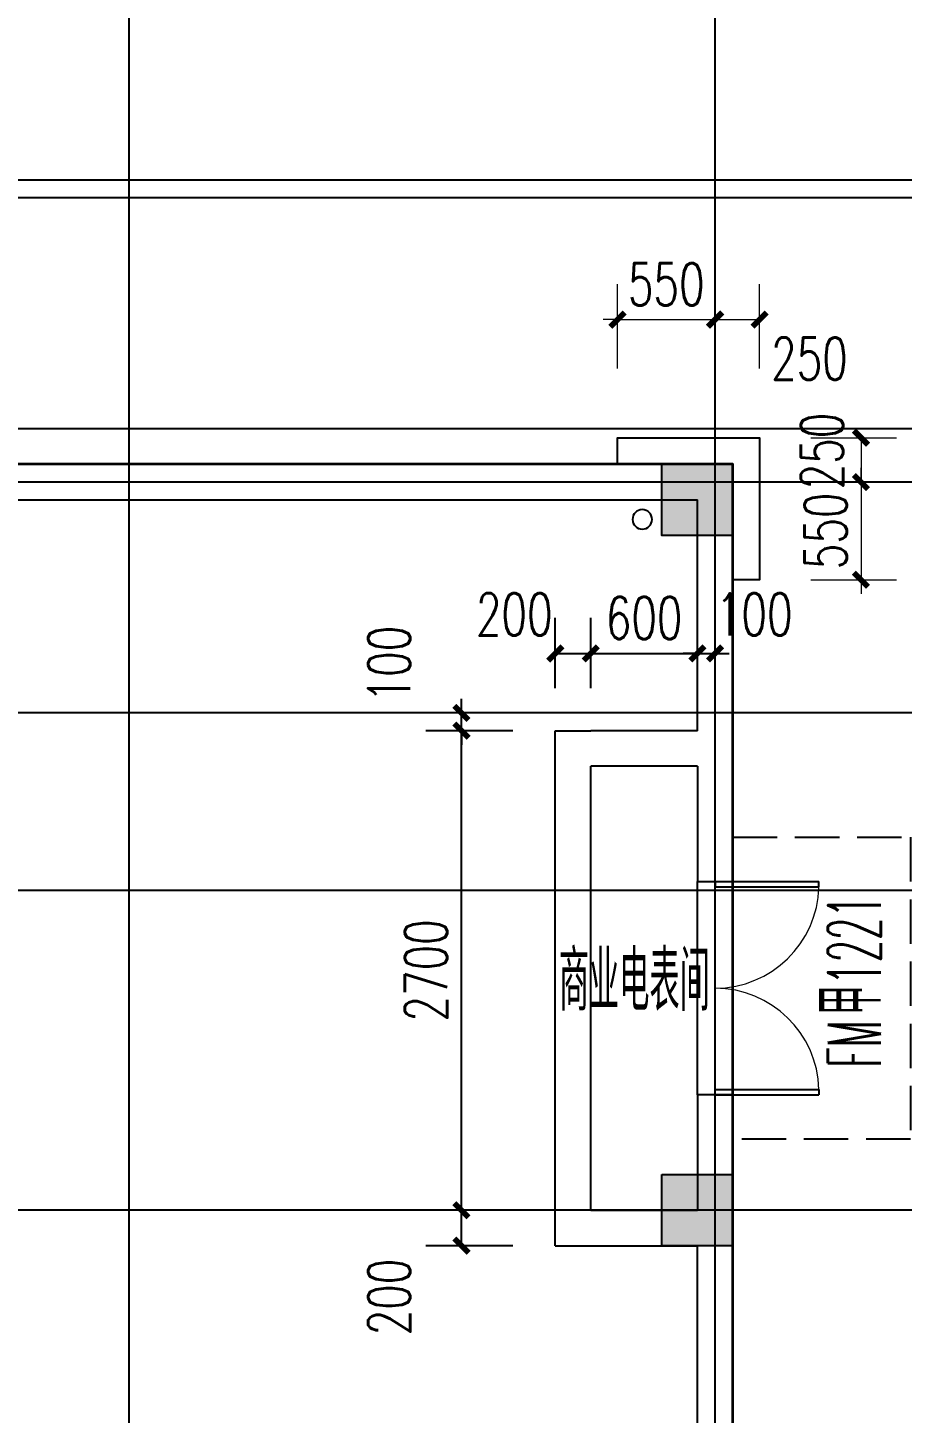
# Model space of a CAD drawing. Extents: x -59851 to 653804, y -249523 to 437614.
# Drawn here: x 10515 to 15441, y 198845 to 206647 of the extents above; entities that cross this region are included whole.
import ezdxf

# ---------------------------------------------------------------- set-up
doc = ezdxf.new("R2010")
doc.units = 0
doc.header["$LTSCALE"] = 1000
doc.header["$MEASUREMENT"] = 0
doc.linetypes.add('DASH', pattern=[0.35, 0.25, -0.1])
doc.layers.add('33计全面积外廓线', color=21, linetype='Continuous', lineweight=35)
doc.layers.add('A-第四道尺寸线(线脚尺寸)', color=105, linetype='Continuous', lineweight=5)
for name, color, linetype in [('_S-YS(雨水管)', 3, 'Continuous'), ('A-Above', 5, 'DASH'), ('A-第三道尺寸线', 105, 'Continuous'), ('DOOR_FIRE', 4, 'Continuous'), ('DOOR_FIRE_TEXT', 7, 'Continuous'), ('DOTE', 16, 'Continuous'), ('PUB_HATCH', 8, 'Continuous'), ('PUB_TEXT', 7, 'Continuous'), ('WALL', 2, 'Continuous'), ('剪力墙', 6, 'Continuous')]:
    doc.layers.add(name, color=color, linetype=linetype)
doc.styles.add('_TCH_DIM_T3', font='SIMPLEX.shx', dxfattribs={"width": 0.705882, "bigfont": 'GBCBIG.shx'})
doc.styles.add('_TCH_WINDOW', font='SIMPLEX.shx', dxfattribs={"width": 0.7, "height": 3.5, "bigfont": 'GBCBIG.shx'})
doc.styles.get("Standard").update_dxf_attribs({"font": 'gbenor.shx', "width": 0.7, "bigfont": 'gbcbig.shx'})
doc.dimstyles.new('_TCH_ARCH&&80', dxfattribs={"dimtxt": 238, "dimasz": 80, "dimexe": 200, "dimexo": 240, "dimgap": 80, "dimtad": 1, "dimdec": 0, "dimzin": 0, "dimdsep": 46, "dimtxsty": '_TCH_DIM_T3', "dimblk": 'ARCHTICK', "dimcen": 0.09, "dimclrt": 7, "dimazin": 2, "dimtfac": 1, "dimtdec": 0, "dimtix": 1, "dimtmove": 2, "dimatfit": 3, "dimfxl": 0, "dimtolj": 1, "dimtzin": 0, "dimarcsym": 0})

# ---------------------------------------------------------------- blocks, each defined once
blk = doc.blocks.new('shoucengjianliqiang0505')
at = {"layer": 'PUB_HATCH'}
h = blk.add_hatch(color=256, dxfattribs=at)
h.dxf.hatch_style = 1
h.paths.add_polyline_path([(-14847.5, 486543.5), (-14447.5, 486543.5), (-14447.5, 486143.5), (-14847.5, 486143.5)])
h.paths.add_polyline_path([(-8747.5, 486543.5), (-8347.5, 486543.5), (-8347.5, 486143.5), (-8747.5, 486143.5)])
h.paths.add_polyline_path([(-8747.5, 490543.5), (-8347.5, 490543.5), (-8347.5, 490143.5), (-8747.5, 490143.5)])
h.paths.add_polyline_path([(-14847.5, 490543.5), (-14447.5, 490543.5), (-14447.5, 490143.5), (-14847.5, 490143.5)])
h.paths.add_polyline_path([(-14847.5, 482143.5), (-14447.5, 482143.5), (-14447.5, 481743.5), (-14847.5, 481743.5)])
h.paths.add_polyline_path([(-8747.5, 482143.5), (-8347.5, 482143.5), (-8347.5, 481743.5), (-8747.5, 481743.5)])
h.paths.add_polyline_path([(-46847.5, 497943.5), (-46447.5, 497943.5), (-46447.5, 497543.5), (-46847.5, 497543.5)])
h.paths.add_polyline_path([(-46847.5, 501743.5), (-46447.5, 501743.5), (-46447.5, 501343.5), (-46847.5, 501343.5)])
h.paths.add_polyline_path([(-53547.5, 501742.2), (-53147.5, 501742.2), (-53147.5, 501342.2), (-53547.5, 501342.2)])
h.paths.add_polyline_path([(-63047.5, 504093.5), (-63047.5, 504343.5), (-63647.5, 504343.5), (-63647.5, 502543.5), (-63847.5, 502543.5), (-63847.5, 502293.5), (-63397.5, 502293.5), (-63397.5, 504093.5)])
h.paths.add_polyline_path([(-37147.5, 500843.5), (-35547.5, 500843.5), (-35547.5, 497943.5), (-37147.5, 497943.5), (-37147.5, 498143.5), (-35747.5, 498143.5), (-35747.5, 500643.5), (-37147.5, 500643.5)])
h.paths.add_polyline_path([(-29697.5, 483743.5), (-29697.5, 484993.5), (-29447.5, 484993.5), (-29447.5, 483343.5), (-30047.5, 483343.5), (-30047.5, 483743.5)])
h.paths.add_polyline_path([(-33047.5, 484993.5), (-32797.5, 484993.5), (-32797.5, 483743.5), (-32447.5, 483743.5), (-32447.5, 483343.5), (-33047.5, 483343.5)])
h.paths.add_polyline_path([(-36497.5, 483743.5), (-36497.5, 484993.5), (-36247.5, 484993.5), (-36247.5, 483343.5), (-36847.5, 483343.5), (-36847.5, 483743.5)])
h.paths.add_polyline_path([(-43247.5, 484993.5), (-42997.5, 484993.5), (-42997.5, 483743.5), (-42647.5, 483743.5), (-42647.5, 483343.5), (-43247.5, 483343.5)])
h.paths.add_polyline_path([(-50097.5, 483743.5), (-50097.5, 484993.5), (-49847.5, 484993.5), (-49847.5, 483343.5), (-50447.5, 483343.5), (-50447.5, 483743.5)])
h.paths.add_polyline_path([(-56847.5, 484993.5), (-56597.5, 484993.5), (-56597.5, 483743.5), (-56247.5, 483743.5), (-56247.5, 483343.5), (-56847.5, 483343.5)])
h.paths.add_polyline_path([(-63697.5, 485843.5), (-63447.5, 485843.5), (-63447.5, 483343.5), (-64047.5, 483343.5), (-64047.5, 483743.5), (-63697.5, 483743.5)])
h.paths.add_polyline_path([(-54647.5, 492143.5), (-54047.5, 492143.5), (-54047.5, 492543.5), (-54647.5, 492543.5)])
h.paths.add_polyline_path([(-52647.5, 492543.5), (-52047.5, 492543.5), (-52047.5, 492143.5), (-52647.5, 492143.5)])
h.paths.add_polyline_path([(-39047.5, 492543.5), (-38447.5, 492543.5), (-38447.5, 492143.5), (-39047.5, 492143.5)])
h.paths.add_polyline_path([(-45347.5, 495843.5), (-44747.5, 495843.5), (-44747.5, 496243.5), (-45347.5, 496243.5)])
h.paths.add_polyline_path([(-55847.5, 497943.5), (-55247.5, 497943.5), (-55247.5, 497543.5), (-55847.5, 497543.5)])
h.paths.add_polyline_path([(-55847.5, 495843.5), (-55247.5, 495843.5), (-55247.5, 496243.5), (-55847.5, 496243.5)])
h.paths.add_polyline_path([(-60247.5, 495843.5), (-59647.5, 495843.5), (-59647.5, 496243.5), (-60247.5, 496243.5)])
h.paths.add_polyline_path([(-21247.5, 500843.5), (-21247.5, 499443.5), (-21497.5, 499443.5), (-21497.5, 499843.5), (-21847.5, 499843.5), (-21847.5, 500093.5), (-21497.5, 500093.5), (-21497.5, 500843.5)])
h.paths.add_polyline_path([(-42947.5, 497543.5), (-42547.5, 497543.5), (-42547.5, 498143.5), (-42747.5, 498143.5), (-42747.5, 500643.5), (-42147.5, 500643.5), (-42147.5, 500843.5), (-42947.5, 500843.5), (-42947.5, 497943.5)])
h.paths.add_polyline_path([(-21247.5, 496143.5), (-21247.5, 496743.5), (-21497.5, 496743.5), (-21497.5, 496393.5), (-22897.5, 496393.5), (-22897.5, 496143.5), (-22097.5, 496143.5), (-22097.5, 496043.5), (-21847.5, 496043.5), (-21847.5, 496143.5)])
h.paths.add_polyline_path([(-30847.5, 497543.5), (-30847.5, 497943.5), (-32297.5, 497943.5), (-32297.5, 498143.5), (-30647.5, 498143.5), (-30647.5, 497743.5), (-30247.5, 497743.5), (-30247.5, 497543.5)])
h.paths.add_polyline_path([(-18847.5, 489093.5), (-18847.5, 487443.5), (-19097.5, 487443.5), (-19097.5, 487993.5), (-19447.5, 487993.5), (-19447.5, 488243.5), (-19097.5, 488243.5), (-19097.5, 489093.5)])
h.paths.add_polyline_path([(-60022.5, 489043.5), (-60272.5, 489043.5), (-60272.5, 491443.5), (-60022.5, 491443.5), (-60022.5, 489243.5)])
h.paths.add_polyline_path([(-28347.5, 499193.5), (-28347.5, 497543.5), (-28747.5, 497543.5), (-28747.5, 497743.5), (-28547.5, 497743.5), (-28547.5, 499193.5)])
h.paths.add_polyline_path([(-41147.5, 492343.5), (-40447.5, 492343.5), (-40447.5, 490693.5), (-40697.5, 490693.5), (-40697.5, 492093.5), (-41147.5, 492093.5)])
h.paths.add_polyline_path([(-30847.5, 500643.5), (-31347.5, 500643.5), (-31347.5, 503643.5), (-28347.5, 503643.5), (-28347.5, 501443.5), (-28707.5, 501443.5), (-28707.5, 501643.5), (-28547.5, 501643.5), (-28547.5, 503443.5), (-31147.5, 503443.5), (-31147.5, 501643.5), (-30747.5, 501643.5), (-30747.5, 501443.5), (-31147.5, 501443.5), (-31147.5, 500943.5), (-30647.5, 500943.5), (-30647.5, 500643.5)])
h.paths.add_polyline_path([(-42947.5, 495543.5), (-42947.5, 496243.5), (-40447.5, 496243.5), (-40447.5, 493743.5), (-42947.5, 493743.5), (-42947.5, 494443.5), (-42747.5, 494443.5), (-42747.5, 493943.5), (-40647.5, 493943.5), (-40647.5, 496043.5), (-42747.5, 496043.5), (-42747.5, 495543.5)])
h.paths.add_polyline_path([(-21247.5, 502643.5), (-21247.5, 503643.5), (-22897.5, 503643.5), (-22897.5, 503393.5), (-21497.5, 503393.5), (-21497.5, 502643.5)])
h.paths.add_polyline_path([(-22747.5, 492143.5), (-23247.5, 492143.5), (-23247.5, 490493.5), (-22997.5, 490493.5), (-22997.5, 491893.5), (-22747.5, 491893.5)])
h.paths.add_polyline_path([(-22672.5, 488243.5), (-22422.5, 488243.5), (-22422.5, 485743.5), (-22672.5, 485743.5), (-22672.5, 488043.5)])
h.paths.add_polyline_path([(-21847.5, 493643.5), (-21847.5, 493043.5), (-23497.5, 493043.5), (-23497.5, 493293.5), (-22097.5, 493293.5), (-22097.5, 493643.5)])
h.paths.add_polyline_path([(-18847.5, 491543.5), (-18847.5, 492143.5), (-20497.5, 492143.5), (-20497.5, 491893.5), (-19097.5, 491893.5), (-19097.5, 491543.5)])
h.paths.add_polyline_path([(-18847.5, 482443.5), (-18847.5, 481743.5), (-20497.5, 481743.5), (-20497.5, 481993.5), (-19097.5, 481993.5), (-19097.5, 482443.5)])
h.paths.add_polyline_path([(-22047.5, 481743.5), (-22497.5, 481743.5), (-22697.5, 481743.5), (-22697.5, 483343.5), (-23047.5, 483343.5), (-23047.5, 483593.5), (-22447.5, 483593.5), (-22447.5, 481993.5), (-22047.5, 481993.5)])
h.paths.add_polyline_path([(-26797.5, 490843.5), (-26047.5, 490843.5), (-26047.5, 489043.5), (-26297.5, 489043.5), (-26297.5, 490593.5), (-26797.5, 490593.5)])
h.paths.add_polyline_path([(-32447.5, 490843.5), (-33047.5, 490843.5), (-33047.5, 489043.5), (-32797.5, 489043.5), (-32797.5, 490593.5), (-32447.5, 490593.5)])
h.paths.add_polyline_path([(-35847.5, 489293.5), (-36197.5, 489293.5), (-36197.5, 492093.5), (-35847.5, 492093.5), (-35847.5, 492343.5), (-36447.5, 492343.5), (-36447.5, 489043.5), (-36197.5, 489043.5), (-35847.5, 489043.5)])
h.paths.add_polyline_path([(-39872.5, 489243.5), (-39622.5, 489243.5), (-39622.5, 486543.5), (-39872.5, 486543.5), (-39872.5, 489043.5)])
h.paths.add_polyline_path([(-43647.5, 489293.5), (-43297.5, 489293.5), (-43297.5, 492093.5), (-43797.5, 492093.5), (-43797.5, 492343.5), (-43047.5, 492343.5), (-43047.5, 489043.5), (-43297.5, 489043.5), (-43647.5, 489043.5)])
h.paths.add_polyline_path([(-46672.5, 492343.5), (-46422.5, 492343.5), (-46422.5, 489043.5), (-46672.5, 489043.5), (-46672.5, 492143.5)])
h.paths.add_polyline_path([(-53472.5, 489243.5), (-53222.5, 489243.5), (-53222.5, 486543.5), (-53472.5, 486543.5), (-53472.5, 489043.5)])
h.paths.add_polyline_path([(-49447.5, 489293.5), (-49797.5, 489293.5), (-49797.5, 492093.5), (-49297.5, 492093.5), (-49297.5, 492343.5), (-50047.5, 492343.5), (-50047.5, 489043.5), (-49797.5, 489043.5), (-49447.5, 489043.5)])
h.paths.add_polyline_path([(-57247.5, 489293.5), (-56897.5, 489293.5), (-56897.5, 492093.5), (-57247.5, 492093.5), (-57247.5, 492343.5), (-56647.5, 492343.5), (-56647.5, 489043.5), (-56897.5, 489043.5), (-57247.5, 489043.5)])
h.paths.add_polyline_path([(-60047.5, 498643.5), (-60047.5, 497543.5), (-62547.5, 497543.5), (-62547.5, 497793.5), (-60297.5, 497793.5), (-60297.5, 498643.5)])
h.paths.add_polyline_path([(-60047.5, 503543.5), (-60047.5, 504343.5), (-61697.5, 504343.5), (-61697.5, 504093.5), (-60297.5, 504093.5), (-60297.5, 503543.5)])
h.paths.add_polyline_path([(-67047.5, 491343.5), (-67047.5, 492243.5), (-64847.5, 492243.5), (-64847.5, 491993.5), (-66797.5, 491993.5), (-66797.5, 491343.5)])
h.paths.add_polyline_path([(-66447.5, 502543.5), (-67047.5, 502543.5), (-67047.5, 499893.5), (-66797.5, 499893.5), (-66797.5, 502293.5), (-66447.5, 502293.5)])
h.paths.add_polyline_path([(-66447.5, 483343.5), (-67047.5, 483343.5), (-67047.5, 485843.5), (-66797.5, 485843.5), (-66797.5, 483743.5), (-66447.5, 483743.5)])
edge = h.paths.add_edge_path()
edge.add_line((-26247.5, 494693.5), (-26247.5, 492343.5))
edge.add_line((-26247.5, 492343.5), (-26947.5, 492343.5))
edge.add_line((-26947.5, 492343.5), (-26947.5, 492143.5))
edge.add_line((-26947.5, 492143.5), (-26047.5, 492143.5))
edge.add_line((-26047.5, 492143.5), (-26047.5, 494693.5))
edge.add_line((-26247.5, 494693.5), (-26247.5, 495093.5))
edge = h.paths.add_edge_path()
edge.add_line((-26447.5, 483343.5), (-26447.5, 483593.5))
edge.add_line((-26447.5, 483593.5), (-26272.5, 483593.5))
edge.add_line((-26272.5, 483593.5), (-26272.5, 484993.5))
edge.add_line((-26272.5, 484993.5), (-26022.5, 484993.5))
edge.add_line((-26022.5, 484993.5), (-26022.5, 483593.5))
edge.add_line((-26022.5, 483593.5), (-25847.5, 483593.5))
edge.add_line((-25847.5, 483593.5), (-25847.5, 483343.5))
edge.add_line((-25847.5, 483343.5), (-26447.5, 483343.5))
edge.add_line((-26447.5, 483343.5), (-26047.5, 483343.5))
edge = h.paths.add_edge_path()
edge.add_line((-40047.5, 483343.5), (-40047.5, 483743.5))
edge.add_line((-40047.5, 483743.5), (-39872.5, 483743.5))
edge.add_line((-39872.5, 483743.5), (-39872.5, 484993.5))
edge.add_line((-39872.5, 484993.5), (-39622.5, 484993.5))
edge.add_line((-39622.5, 484993.5), (-39622.5, 483743.5))
edge.add_line((-39622.5, 483743.5), (-39447.5, 483743.5))
edge.add_line((-39447.5, 483743.5), (-39447.5, 483343.5))
edge.add_line((-39447.5, 483343.5), (-40047.5, 483343.5))
edge.add_line((-40047.5, 483343.5), (-39647.5, 483343.5))
edge = h.paths.add_edge_path()
edge.add_line((-46847.5, 483343.5), (-46847.5, 483593.5))
edge.add_line((-46847.5, 483593.5), (-46672.5, 483593.5))
edge.add_line((-46672.5, 483593.5), (-46672.5, 484993.5))
edge.add_line((-46672.5, 484993.5), (-46422.5, 484993.5))
edge.add_line((-46422.5, 484993.5), (-46422.5, 483593.5))
edge.add_line((-46422.5, 483593.5), (-46247.5, 483593.5))
edge.add_line((-46247.5, 483593.5), (-46247.5, 483343.5))
edge.add_line((-46247.5, 483343.5), (-46847.5, 483343.5))
edge.add_line((-46847.5, 483343.5), (-46447.5, 483343.5))
edge = h.paths.add_edge_path()
edge.add_line((-53647.5, 483343.5), (-53647.5, 483743.5))
edge.add_line((-53647.5, 483743.5), (-53472.5, 483743.5))
edge.add_line((-53472.5, 483743.5), (-53472.5, 484993.5))
edge.add_line((-53472.5, 484993.5), (-53222.5, 484993.5))
edge.add_line((-53222.5, 484993.5), (-53222.5, 483743.5))
edge.add_line((-53222.5, 483743.5), (-53047.5, 483743.5))
edge.add_line((-53047.5, 483743.5), (-53047.5, 483343.5))
edge.add_line((-53047.5, 483343.5), (-53647.5, 483343.5))
edge.add_line((-53647.5, 483343.5), (-53247.5, 483343.5))
edge = h.paths.add_edge_path()
edge.add_line((-60447.5, 483343.5), (-60447.5, 483593.5))
edge.add_line((-60447.5, 483593.5), (-60272.5, 483593.5))
edge.add_line((-60272.5, 483593.5), (-60272.5, 484993.5))
edge.add_line((-60272.5, 484993.5), (-60022.5, 484993.5))
edge.add_line((-60022.5, 484993.5), (-60022.5, 483593.5))
edge.add_line((-60022.5, 483593.5), (-59847.5, 483593.5))
edge.add_line((-59847.5, 483593.5), (-59847.5, 483343.5))
edge.add_line((-59847.5, 483343.5), (-60447.5, 483343.5))
edge.add_line((-60447.5, 483343.5), (-60047.5, 483343.5))
at = {"layer": '剪力墙', "color": 6, "linetype": 'Continuous'}
for points in [[(-8747.5, 490543.5), (-8347.5, 490543.5), (-8347.5, 490143.5), (-8747.5, 490143.5)], [(-8747.5, 486543.5), (-8347.5, 486543.5), (-8347.5, 486143.5), (-8747.5, 486143.5)]]:
    blk.add_lwpolyline(points, close=True, dxfattribs=at)
blk = doc.blocks.new('_ArchTick')
at = {"color": 0, "linetype": 'ByBlock', "const_width": 0.4}
blk.add_lwpolyline([(-0.5, -0.5), (0.5, 0.5)], dxfattribs=at)
blk = doc.blocks.new('*D1191')
at = {"layer": 'A-第三道尺寸线', "color": 0, "lineweight": -2, "transparency": 16777216}
for p, q in [((13486.3, 202928.3), (13486.3, 203323.3)), ((13686.3, 202928.3), (13686.3, 203323.3)), ((13486.3, 203123.3), (13686.3, 203123.3))]:
    blk.add_line(p, q, dxfattribs=at)
at = {"layer": 'Defpoints', "color": 0, "transparency": 16777216}
for p in [(13686.3, 203123.3), (13486.3, 202688.3), (13686.3, 202688.3)]:
    blk.add_point(p, dxfattribs=at)
at = {"layer": 'A-第三道尺寸线', "color": 0, "lineweight": -2, "transparency": 16777216, "xscale": 80, "yscale": 80, "zscale": 80, "rotation": 180}
blk.add_blockref('_ArchTick', (13486.3, 203123.3), dxfattribs=at)
at = {"layer": 'A-第三道尺寸线', "color": 0, "lineweight": -2, "transparency": 16777216, "xscale": 80, "yscale": 80, "zscale": 80}
blk.add_blockref('_ArchTick', (13686.3, 203123.3), dxfattribs=at)
at = {"layer": 'A-第三道尺寸线', "color": 7, "transparency": 16777216, "insert": (13255.1, 203343.3), "char_height": 238, "attachment_point": 5, "style": '_TCH_DIM_T3'}
blk.add_mtext('\\A1;200', dxfattribs=at)
blk = doc.blocks.new('*D1192')
at = {"layer": 'A-第三道尺寸线', "color": 0, "lineweight": -2, "transparency": 16777216}
for p, q in [((13686.3, 202928.3), (13686.3, 203323.3)), ((14286.3, 202928.3), (14286.3, 203323.3)), ((13686.3, 203123.3), (14286.3, 203123.3))]:
    blk.add_line(p, q, dxfattribs=at)
at = {"layer": 'Defpoints', "color": 0, "transparency": 16777216}
for p in [(14286.3, 203123.3), (13686.3, 202688.3), (14286.3, 202688.3)]:
    blk.add_point(p, dxfattribs=at)
at = {"layer": 'A-第三道尺寸线', "color": 0, "lineweight": -2, "transparency": 16777216, "xscale": 80, "yscale": 80, "zscale": 80, "rotation": 180}
blk.add_blockref('_ArchTick', (13686.3, 203123.3), dxfattribs=at)
at = {"layer": 'A-第三道尺寸线', "color": 0, "lineweight": -2, "transparency": 16777216, "xscale": 80, "yscale": 80, "zscale": 80}
blk.add_blockref('_ArchTick', (14286.3, 203123.3), dxfattribs=at)
at = {"layer": 'A-第三道尺寸线', "color": 7, "transparency": 16777216, "insert": (13986.3, 203322.3), "char_height": 238, "attachment_point": 5, "style": '_TCH_DIM_T3'}
blk.add_mtext('\\A1;600', dxfattribs=at)
blk = doc.blocks.new('*D1193')
at = {"layer": 'A-第三道尺寸线', "color": 0, "lineweight": -2, "transparency": 16777216}
for p, q in [((14286.3, 202928.3), (14286.3, 203323.3)), ((14386.3, 202928.3), (14386.3, 203323.3)), ((14286.3, 203123.3), (14206.3, 203123.3)), ((14286.3, 203123.3), (14386.3, 203123.3)), ((14386.3, 203123.3), (14466.3, 203123.3))]:
    blk.add_line(p, q, dxfattribs=at)
at = {"layer": 'Defpoints', "color": 0, "transparency": 16777216}
for p in [(14386.3, 203123.3), (14286.3, 202688.3), (14386.3, 202688.3)]:
    blk.add_point(p, dxfattribs=at)
at = {"layer": 'A-第三道尺寸线', "color": 0, "lineweight": -2, "transparency": 16777216, "xscale": 80, "yscale": 80, "zscale": 80}
blk.add_blockref('_ArchTick', (14286.3, 203123.3), dxfattribs=at)
at = {"layer": 'A-第三道尺寸线', "color": 0, "lineweight": -2, "transparency": 16777216, "xscale": 80, "yscale": 80, "zscale": 80, "rotation": 180}
blk.add_blockref('_ArchTick', (14386.3, 203123.3), dxfattribs=at)
at = {"layer": 'A-第三道尺寸线', "color": 7, "transparency": 16777216, "insert": (14606.3, 203343.3), "char_height": 238, "attachment_point": 5, "style": '_TCH_DIM_T3'}
blk.add_mtext('\\A1;100', dxfattribs=at)
blk = doc.blocks.new('*D1194')
at = {"layer": 'A-第三道尺寸线', "color": 0, "lineweight": -2, "transparency": 16777216}
for p, q in [((13246.3, 199988.3), (12757.7, 199988.3)), ((12957.7, 199788.3), (12957.7, 199988.3)), ((13246.3, 199788.3), (12757.7, 199788.3))]:
    blk.add_line(p, q, dxfattribs=at)
at = {"layer": 'Defpoints', "color": 0, "transparency": 16777216}
for p in [(12957.7, 199988.3), (13486.3, 199988.3), (13486.3, 199788.3)]:
    blk.add_point(p, dxfattribs=at)
at = {"layer": 'A-第三道尺寸线', "color": 0, "lineweight": -2, "transparency": 16777216, "xscale": 80, "yscale": 80, "zscale": 80}
for p, rotation in [((12957.7, 199988.3), 90), ((12957.7, 199788.3), 270)]:
    blk.add_blockref('_ArchTick', p, dxfattribs=dict(at, rotation=rotation))
at = {"layer": 'A-第三道尺寸线', "color": 7, "transparency": 16777216, "insert": (12550.5, 199499.3), "char_height": 238, "attachment_point": 5, "rotation": 90, "style": '_TCH_DIM_T3'}
blk.add_mtext('\\A1;200', dxfattribs=at)
blk = doc.blocks.new('*D1195')
at = {"layer": 'A-第三道尺寸线', "color": 0, "lineweight": -2, "transparency": 16777216}
for p, q in [((13246.3, 202688.3), (12757.7, 202688.3)), ((12957.7, 199988.3), (12957.7, 202688.3)), ((13246.3, 199988.3), (12757.7, 199988.3))]:
    blk.add_line(p, q, dxfattribs=at)
at = {"layer": 'Defpoints', "color": 0, "transparency": 16777216}
for p in [(12957.7, 202688.3), (13486.3, 202688.3), (13486.3, 199988.3)]:
    blk.add_point(p, dxfattribs=at)
at = {"layer": 'A-第三道尺寸线', "color": 0, "lineweight": -2, "transparency": 16777216, "xscale": 80, "yscale": 80, "zscale": 80}
for p, rotation in [((12957.7, 202688.3), 90), ((12957.7, 199988.3), 270)]:
    blk.add_blockref('_ArchTick', p, dxfattribs=dict(at, rotation=rotation))
at = {"layer": 'A-第三道尺寸线', "color": 7, "transparency": 16777216, "insert": (12758.7, 201338.3), "char_height": 238, "attachment_point": 5, "rotation": 90, "style": '_TCH_DIM_T3'}
blk.add_mtext('\\A1;2700', dxfattribs=at)
blk = doc.blocks.new('*D1196')
at = {"layer": 'A-第三道尺寸线', "color": 0, "lineweight": -2, "transparency": 16777216}
for p, q in [((12957.7, 202788.3), (12957.7, 202868.3)), ((13246.3, 202788.3), (12757.7, 202788.3)), ((12957.7, 202688.3), (12957.7, 202788.3)), ((13246.3, 202688.3), (12757.7, 202688.3)), ((12957.7, 202688.3), (12957.7, 202608.3))]:
    blk.add_line(p, q, dxfattribs=at)
at = {"layer": 'Defpoints', "color": 0, "transparency": 16777216}
for p in [(12957.7, 202788.3), (13486.3, 202788.3), (13486.3, 202688.3)]:
    blk.add_point(p, dxfattribs=at)
at = {"layer": 'A-第三道尺寸线', "color": 0, "lineweight": -2, "transparency": 16777216, "xscale": 80, "yscale": 80, "zscale": 80}
for p, rotation in [((12957.7, 202788.3), 270), ((12957.7, 202688.3), 90)]:
    blk.add_blockref('_ArchTick', p, dxfattribs=dict(at, rotation=rotation))
at = {"layer": 'A-第三道尺寸线', "color": 7, "transparency": 16777216, "insert": (12550.5, 203063.3), "char_height": 238, "attachment_point": 5, "rotation": 90, "style": '_TCH_DIM_T3'}
blk.add_mtext('\\A1;100', dxfattribs=at)
blk = doc.blocks.new('$DorLib2D$00000002')
for p, q in [((-0.5, 0), (-0.5, 0.4875)), ((-0.475, 0.4875), (-0.5, 0.4875)), ((-0.475, 0), (-0.475, 0.4875)), ((0.475, 0), (0.475, 0.4875)), ((0.475, 0.4875), (0.5, 0.4875)), ((0.5, 0), (0.5, 0.4875)), ((-0.5, 0), (-0.475, 0)), ((0.5, 0), (0.475, 0))]:
    blk.add_line(p, q)
at = {"lineweight": 13}
for centre, start, end in [((-0.4875, 0), 0, 88.53072), ((0.4875, 0), 91.46928, 180)]:
    blk.add_arc(centre, 0.4875, start, end, dxfattribs=at)
blk = doc.blocks.new('shoucengxianjiao0328')
blk.add_lwpolyline([(-170995.6, 164286.2), (-170995.6, 164436.2), (-170195.6, 164436.2), (-170195.6, 163636.2), (-170345.6, 163636.2), (-170345.6, 163636.2), (-170345.6, 163636.2)])
blk = doc.blocks.new('*D646')
at = {"layer": 'A-第四道尺寸线(线脚尺寸)', "color": 0, "lineweight": -2, "transparency": 16777216}
for p, q in [((15208.2, 204088.3), (15208.2, 204168.3)), ((14926.3, 204088.3), (15408.2, 204088.3)), ((15208.2, 204088.3), (15208.2, 203538.3)), ((14926.3, 203538.3), (15408.2, 203538.3)), ((15208.2, 203538.3), (15208.2, 203458.3))]:
    blk.add_line(p, q, dxfattribs=at)
at = {"layer": 'Defpoints', "color": 0, "transparency": 16777216}
for p in [(14686.3, 204088.3), (14686.3, 203538.3), (15208.2, 203538.3)]:
    blk.add_point(p, dxfattribs=at)
at = {"layer": 'A-第四道尺寸线(线脚尺寸)', "color": 0, "lineweight": -2, "transparency": 16777216, "xscale": 80, "yscale": 80, "zscale": 80}
for p, rotation in [((15208.2, 204088.3), 270), ((15208.2, 203538.3), 90)]:
    blk.add_blockref('_ArchTick', p, dxfattribs=dict(at, rotation=rotation))
at = {"layer": 'A-第四道尺寸线(线脚尺寸)', "color": 7, "transparency": 16777216, "insert": (15009.2, 203813.3), "char_height": 238, "attachment_point": 5, "rotation": 90, "style": '_TCH_DIM_T3'}
blk.add_mtext('\\A1;550', dxfattribs=at)
blk = doc.blocks.new('*D647')
at = {"layer": 'A-第四道尺寸线(线脚尺寸)', "color": 0, "lineweight": -2, "transparency": 16777216}
for p, q in [((14926.3, 204338.3), (15408.2, 204338.3)), ((15208.2, 204338.3), (15208.2, 204088.3)), ((14926.3, 204088.3), (15408.2, 204088.3))]:
    blk.add_line(p, q, dxfattribs=at)
at = {"layer": 'Defpoints', "color": 0, "transparency": 16777216}
for p in [(14686.3, 204338.3), (14686.3, 204088.3), (15208.2, 204088.3)]:
    blk.add_point(p, dxfattribs=at)
at = {"layer": 'A-第四道尺寸线(线脚尺寸)', "color": 0, "lineweight": -2, "transparency": 16777216, "xscale": 80, "yscale": 80, "zscale": 80}
for p, rotation in [((15208.2, 204338.3), 90), ((15208.2, 204088.3), 270)]:
    blk.add_blockref('_ArchTick', p, dxfattribs=dict(at, rotation=rotation))
at = {"layer": 'A-第四道尺寸线(线脚尺寸)', "color": 7, "transparency": 16777216, "insert": (14988.2, 204263.2), "char_height": 238, "attachment_point": 5, "rotation": 90, "style": '_TCH_DIM_T3'}
blk.add_mtext('\\A1;250', dxfattribs=at)
blk = doc.blocks.new('*D648')
at = {"layer": 'A-第四道尺寸线(线脚尺寸)', "color": 0, "lineweight": -2, "transparency": 16777216}
for p, q in [((13836.3, 204727.8), (13836.3, 205203.4)), ((14386.3, 204727.8), (14386.3, 205203.4)), ((13836.3, 205003.4), (13756.3, 205003.4)), ((13836.3, 205003.4), (14386.3, 205003.4)), ((14386.3, 205003.4), (14466.3, 205003.4))]:
    blk.add_line(p, q, dxfattribs=at)
at = {"layer": 'Defpoints', "color": 0, "transparency": 16777216}
for p in [(14386.3, 205003.4), (13836.3, 204487.8), (14386.3, 204487.8)]:
    blk.add_point(p, dxfattribs=at)
at = {"layer": 'A-第四道尺寸线(线脚尺寸)', "color": 0, "lineweight": -2, "transparency": 16777216, "xscale": 80, "yscale": 80, "zscale": 80}
blk.add_blockref('_ArchTick', (13836.3, 205003.4), dxfattribs=at)
at = {"layer": 'A-第四道尺寸线(线脚尺寸)', "color": 0, "lineweight": -2, "transparency": 16777216, "xscale": 80, "yscale": 80, "zscale": 80, "rotation": 180}
blk.add_blockref('_ArchTick', (14386.3, 205003.4), dxfattribs=at)
at = {"layer": 'A-第四道尺寸线(线脚尺寸)', "color": 7, "transparency": 16777216, "insert": (14111.3, 205202.4), "char_height": 238, "attachment_point": 5, "style": '_TCH_DIM_T3'}
blk.add_mtext('\\A1;550', dxfattribs=at)
blk = doc.blocks.new('*D649')
at = {"layer": 'A-第四道尺寸线(线脚尺寸)', "color": 0, "lineweight": -2, "transparency": 16777216}
for p, q in [((14386.3, 204727.8), (14386.3, 205203.4)), ((14636.3, 204727.8), (14636.3, 205203.4)), ((14386.3, 205003.4), (14636.3, 205003.4))]:
    blk.add_line(p, q, dxfattribs=at)
at = {"layer": 'Defpoints', "color": 0, "transparency": 16777216}
for p in [(14636.3, 205003.4), (14386.3, 204487.8), (14636.3, 204487.8)]:
    blk.add_point(p, dxfattribs=at)
at = {"layer": 'A-第四道尺寸线(线脚尺寸)', "color": 0, "lineweight": -2, "transparency": 16777216, "xscale": 80, "yscale": 80, "zscale": 80, "rotation": 180}
blk.add_blockref('_ArchTick', (14386.3, 205003.4), dxfattribs=at)
at = {"layer": 'A-第四道尺寸线(线脚尺寸)', "color": 0, "lineweight": -2, "transparency": 16777216, "xscale": 80, "yscale": 80, "zscale": 80}
blk.add_blockref('_ArchTick', (14636.3, 205003.4), dxfattribs=at)
at = {"layer": 'A-第四道尺寸线(线脚尺寸)', "color": 7, "transparency": 16777216, "insert": (14917.5, 204783.4), "char_height": 238, "attachment_point": 5, "style": '_TCH_DIM_T3'}
blk.add_mtext('\\A1;250', dxfattribs=at)
blk = doc.blocks.new('*D3394')
at = {"layer": 'A-第三道尺寸线', "color": 0, "lineweight": -2, "transparency": 16777216}
for p, q in [((14286.3, 202928.3), (14286.3, 203323.3)), ((14386.3, 202928.3), (14386.3, 203323.3)), ((14286.3, 203123.3), (14206.3, 203123.3)), ((14286.3, 203123.3), (14386.3, 203123.3)), ((14386.3, 203123.3), (14466.3, 203123.3))]:
    blk.add_line(p, q, dxfattribs=at)
at = {"layer": 'Defpoints', "color": 0, "transparency": 16777216}
for p in [(14386.3, 203123.3), (14286.3, 202688.3), (14386.3, 202688.3)]:
    blk.add_point(p, dxfattribs=at)
at = {"layer": 'A-第三道尺寸线', "color": 0, "lineweight": -2, "transparency": 16777216, "xscale": 80, "yscale": 80, "zscale": 80}
blk.add_blockref('_ArchTick', (14286.3, 203123.3), dxfattribs=at)
at = {"layer": 'A-第三道尺寸线', "color": 0, "lineweight": -2, "transparency": 16777216, "xscale": 80, "yscale": 80, "zscale": 80, "rotation": 180}
blk.add_blockref('_ArchTick', (14386.3, 203123.3), dxfattribs=at)
at = {"layer": 'A-第三道尺寸线', "color": 7, "transparency": 16777216, "insert": (14606.3, 203343.3), "char_height": 238, "attachment_point": 5, "style": '_TCH_DIM_T3'}
blk.add_mtext('\\A1;100', dxfattribs=at)
blk = doc.blocks.new('roofzhouxian')
at = {"layer": 'DOTE'}
for p, q in [((7207.9, -309503), (7207.9, -279123.5)), ((10507.9, -309503), (10507.9, -279123.5)), ((11693.8, -295294.7), (-49367, -295294.7)), ((11693.8, -295394.7), (-7192.1, -295394.7)), ((11693.8, -296694.7), (-13992.1, -296694.7)), ((11693.8, -296994.7), (7.9, -296994.7)), ((11693.8, -298294.7), (-49367, -298294.7)), ((11693.8, -299294.7), (-3592.1, -299294.7)), ((11693.8, -301094.7), (7.9, -301094.7))]:
    blk.add_line(p, q, dxfattribs=at)
blk = doc.blocks.new('SHOUCENGXIANJIAOCHICUN0427')
at = {"layer": 'A-第四道尺寸线(线脚尺寸)'}
for p1, p2, distance, picture, middle in [((13836.3, 204487.8), (14386.3, 204487.8), 515.6, '*D648', (14111.3, 205202.4)), ((14686.3, 204088.3), (14686.3, 203538.3), 521.9, '*D646', (15009.2, 203813.3))]:
    dim = blk.add_aligned_dim(p1=p1, p2=p2, distance=distance, dimstyle='_TCH_ARCH&&80', dxfattribs=at)
    dim.commit()
    dim.dimension.update_dxf_attribs({"geometry": picture, "text_midpoint": middle})
for base, p1, p2, angle, picture, middle in [((14636.3, 205003.4), (14386.3, 204487.8), (14636.3, 204487.8), 0, '*D649', (14917.5, 204783.4)), ((15208.2, 204088.3), (14686.3, 204338.3), (14686.3, 204088.3), 270, '*D647', (14988.2, 204263.2))]:
    dim = blk.add_linear_dim(base=base, p1=p1, p2=p2, angle=angle, dimstyle='_TCH_ARCH&&80', dxfattribs=at)
    dim.commit()
    dim.dimension.update_dxf_attribs({"geometry": picture, "text_midpoint": middle, "dimtype": 129})

msp = doc.modelspace()

# ---------------------------------------------------------------- linework, layer by layer
at = {"layer": '33计全面积外廓线'}
msp.add_lwpolyline([(-44213.7, 195388.3), (14486.3, 195388.3), (14486.3, 204188.3), (7986.3, 204188.3), (7986.3, 200188.3), (3986.3, 200188.3), (3986.3, 205788.3), (1586.3, 205788.3), (1586.3, 206788.3), (-3313.7, 206788.3), (-3313.7, 211288.3), (-7913.7, 211288.3), (-7913.7, 211688.3), (-20013.7, 211688.3), (-20013.7, 209788.3), (-17713.7, 209788.3), (-17713.7, 207488.3), (-23713.7, 207488.3)], dxfattribs=at)
at = {"layer": '_S-YS(雨水管)'}
msp.add_lwpolyline([(14031.3, 203878.3, 1), (13921.3, 203878.3, 1)], format="xyb", close=True, dxfattribs=at)
msp.add_lwpolyline([(14031.3, 203878.3, 1), (13921.3, 203878.3, 1)], format="xyb", close=True, dxfattribs=at)
at = {"layer": 'A-Above'}
msp.add_lwpolyline([(14486.3, 202088.3), (15486.3, 202088.3), (15486.3, 200388.3), (14486.3, 200388.3)], dxfattribs=at)
at = {"layer": 'DOOR_FIRE'}
for p, q in [((14286.3, 200638.3), (14286.3, 201838.3)), ((14286.3, 200638.3), (14286.3, 201838.3)), ((14486.3, 200638.3), (14486.3, 201838.3)), ((14486.3, 200638.3), (14486.3, 201838.3))]:
    msp.add_line(p, q, dxfattribs=at)
at = {"layer": 'WALL'}
for p, q in [((7986.3, 204188.3), (14486.3, 204188.3)), ((14486.3, 202588.3), (14486.3, 204188.3)), ((8186.3, 203988.3), (14286.3, 203988.3)), ((14286.3, 202688.3), (14286.3, 203988.3)), ((13486.3, 202588.3), (13486.3, 202688.3)), ((13486.3, 202688.3), (13686.3, 202688.3)), ((14286.3, 202688.3), (13686.3, 202688.3)), ((13486.3, 199788.3), (13486.3, 202588.3)), ((14486.3, 201838.3), (14486.3, 202588.3)), ((13686.3, 199988.3), (13686.3, 202488.3)), ((14286.3, 202488.3), (13686.3, 202488.3)), ((14286.3, 202488.3), (14286.3, 201838.3)), ((14286.3, 201838.3), (14486.3, 201838.3)), ((14486.3, 200638.3), (14286.3, 200638.3)), ((14286.3, 200638.3), (14286.3, 199988.3)), ((14486.3, 199888.3), (14486.3, 200638.3)), ((13686.3, 199988.3), (14286.3, 199988.3)), ((14486.3, 195388.3), (14486.3, 199888.3)), ((13486.3, 199788.3), (14286.3, 199788.3)), ((14286.3, 195588.3), (14286.3, 199788.3))]:
    msp.add_line(p, q, dxfattribs=at)

# ---------------------------------------------------------------- block references
for name, p in [('roofzhouxian', (3878.4, 501083)), ('shoucengxianjiao0328', (184831.9, 39902.1)), ('shoucengjianliqiang0505', (22833.8, -286355.2))]:
    msp.add_blockref(name, p)
at = {"layer": 'A-第四道尺寸线(线脚尺寸)'}
msp.add_blockref('SHOUCENGXIANJIAOCHICUN0427', (0, 0), dxfattribs=at)
at = {"layer": 'DOOR_FIRE', "xscale": -1200, "yscale": -1200, "zscale": 200, "rotation": 90}
msp.add_blockref('$DorLib2D$00000002', (14386.3, 201238.3), dxfattribs=at)
msp.add_blockref('$DorLib2D$00000002', (14386.3, 201238.3), dxfattribs=at)

# ---------------------------------------------------------------- texts
at = {"layer": 'DOOR_FIRE_TEXT', "style": '_TCH_WINDOW'}
for s, height, width, p in [('1221', 297.5, 0.494118, (15319.4, 201257.9)), ('1221', 297.5, 0.494118, (15319.4, 201257.9)), ('甲', 337.6, 0.7, (15319.4, 201085.8)), ('甲', 337.6, 0.7, (15319.4, 201085.8)), ('FM', 297.5, 0.494118, (15319.4, 200791.8)), ('FM', 297.5, 0.494118, (15319.4, 200791.8))]:
    msp.add_text(s, height=height, rotation=90, dxfattribs=dict(at, width=width)).set_placement(p)
at = {"layer": 'PUB_TEXT', "width": 0.7}
msp.add_text('商业电表间', height=337.59, dxfattribs=at).set_placement((13506, 201110.6))

# ---------------------------------------------------------------- dimensions: what is measured, and where the dimension line sits
at = {"layer": 'A-第三道尺寸线'}
for base, p1, p2, angle, picture, middle in [((13686.3, 203123.3), (13486.3, 202688.3), (13686.3, 202688.3), 0, '*D1191', (13255.1, 203343.3)), ((14386.3, 203123.3), (14286.3, 202688.3), (14386.3, 202688.3), 0, '*D1193', (14606.3, 203343.3)), ((14386.3, 203123.3), (14286.3, 202688.3), (14386.3, 202688.3), 0, '*D3394', (14606.3, 203343.3)), ((12957.7, 202788.3), (13486.3, 202688.3), (13486.3, 202788.3), 90, '*D1196', (12550.5, 203063.3)), ((12957.7, 199988.3), (13486.3, 199788.3), (13486.3, 199988.3), 90, '*D1194', (12550.5, 199499.3))]:
    dim = msp.add_linear_dim(base=base, p1=p1, p2=p2, angle=angle, dimstyle='_TCH_ARCH&&80', dxfattribs=at)
    dim.commit()
    dim.dimension.update_dxf_attribs({"geometry": picture, "text_midpoint": middle, "dimtype": 161})
for p1, p2, distance, picture, middle in [((13686.3, 202688.3), (14286.3, 202688.3), 434.9, '*D1192', (13986.3, 203322.3)), ((13486.3, 199988.3), (13486.3, 202688.3), 528.6, '*D1195', (12758.7, 201338.3))]:
    dim = msp.add_aligned_dim(p1=p1, p2=p2, distance=distance, dimstyle='_TCH_ARCH&&80', dxfattribs=at)
    dim.commit()
    dim.dimension.update_dxf_attribs({"geometry": picture, "text_midpoint": middle})

doc.saveas('drawing.dxf')
